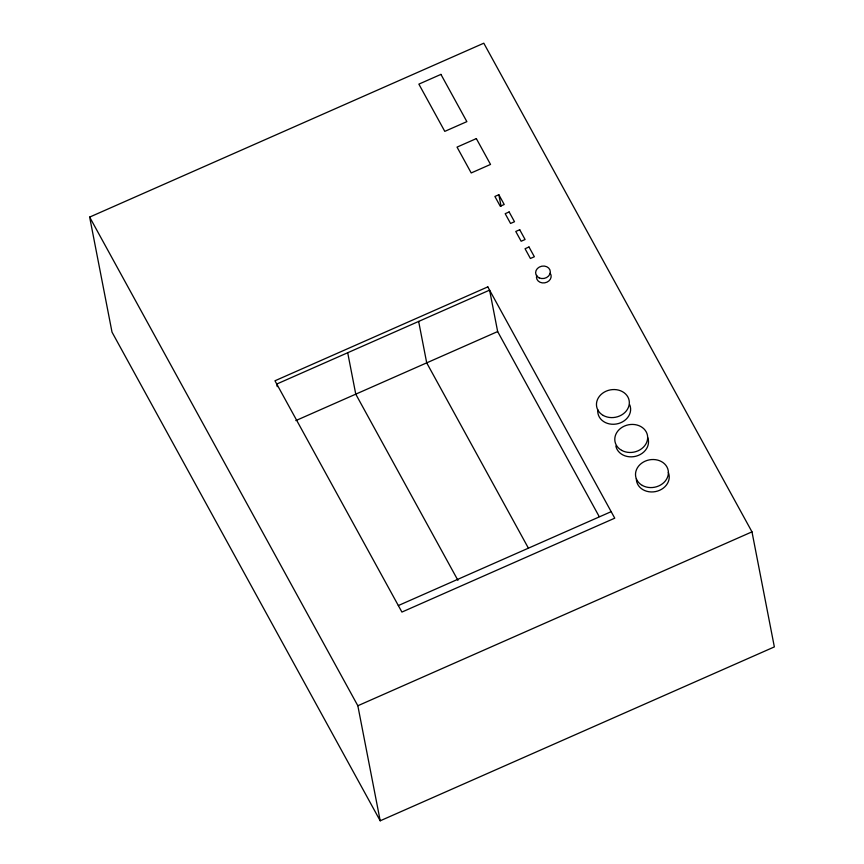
<?xml version="1.0" encoding="UTF-8"?>
<svg xmlns="http://www.w3.org/2000/svg" width="864" height="864" viewBox="0 0 864 864"><rect width="100%" height="100%" fill="white"/><g stroke="black" fill="none" stroke-linecap="round" stroke-linejoin="round"><path stroke-width="1.3" d="M89.651 217.091L483.797 43.2L751.982 531.857L774.349 646.909L380.203 820.8L112.018 332.143L89.651 217.091L357.836 705.748L380.203 820.8M498.841 194.724L494.899 196.463L500.267 206.237L504.209 204.498L498.841 194.724L501.055 206.118M295.823 420.595L497.653 331.56L489.596 290.131L276.761 384.037L277.268 386.629M398.336 605.556L611.172 511.661M357.836 705.748L751.982 531.857M497.653 331.56L599.184 516.553M528.239 547.852L426.708 362.858L418.651 321.43M457.931 580.327L355.763 394.157L347.706 352.739M550.238 273.262A7.398 6.232 -11 0 1 544.687 282.852A7.398 6.232 -11 0 1 536.738 275.368M668.315 472.424A16.535 13.932 -11 0 1 655.484 491.594A16.535 13.932 -11 0 1 636.358 478.678M647.579 437.314A16.535 13.932 -11 0 1 636.163 456.16A16.535 13.932 -11 0 1 615.848 446.008M629.705 404.741A16.535 13.932 -11 0 1 616.172 424.04A16.535 13.932 -11 0 1 597.823 409.784M440.932 74.39L418.867 84.132L444.787 131.371L466.862 121.63L440.932 74.39M476.345 138.596L457.034 147.118L471.215 172.951L490.525 164.43L476.345 138.596M509.134 211.95L505.192 213.689L510.559 223.463L514.501 221.724L509.134 211.95M519.718 229.727L515.776 231.466L521.143 241.24L525.085 239.501L519.718 229.727M528.995 246.985L525.053 248.724L530.41 258.487L534.352 256.748L528.995 246.985M487.814 286.88L274.968 380.776L401.911 612.068L614.747 518.173L487.814 286.88M642.384 485.471A16.535 13.932 -11 0 0 668.326 474.023A16.535 13.932 -11 0 0 645.16 461.171A16.535 13.932 -11 0 0 642.384 485.471M621.648 450.36A16.535 13.932 -11 0 0 647.59 438.923A16.535 13.932 -11 0 0 624.424 426.071A16.535 13.932 -11 0 0 621.648 450.36M603.32 415.487A16.535 13.932 -11 0 0 629.262 404.039A16.535 13.932 -11 0 0 606.096 391.198A16.535 13.932 -11 0 0 603.32 415.487M539.212 277.895A7.398 6.232 -11 0 0 550.325 271.976A7.398 6.232 -11 0 0 539.374 267.041A7.398 6.232 -11 0 0 539.212 277.895"/></g></svg>
